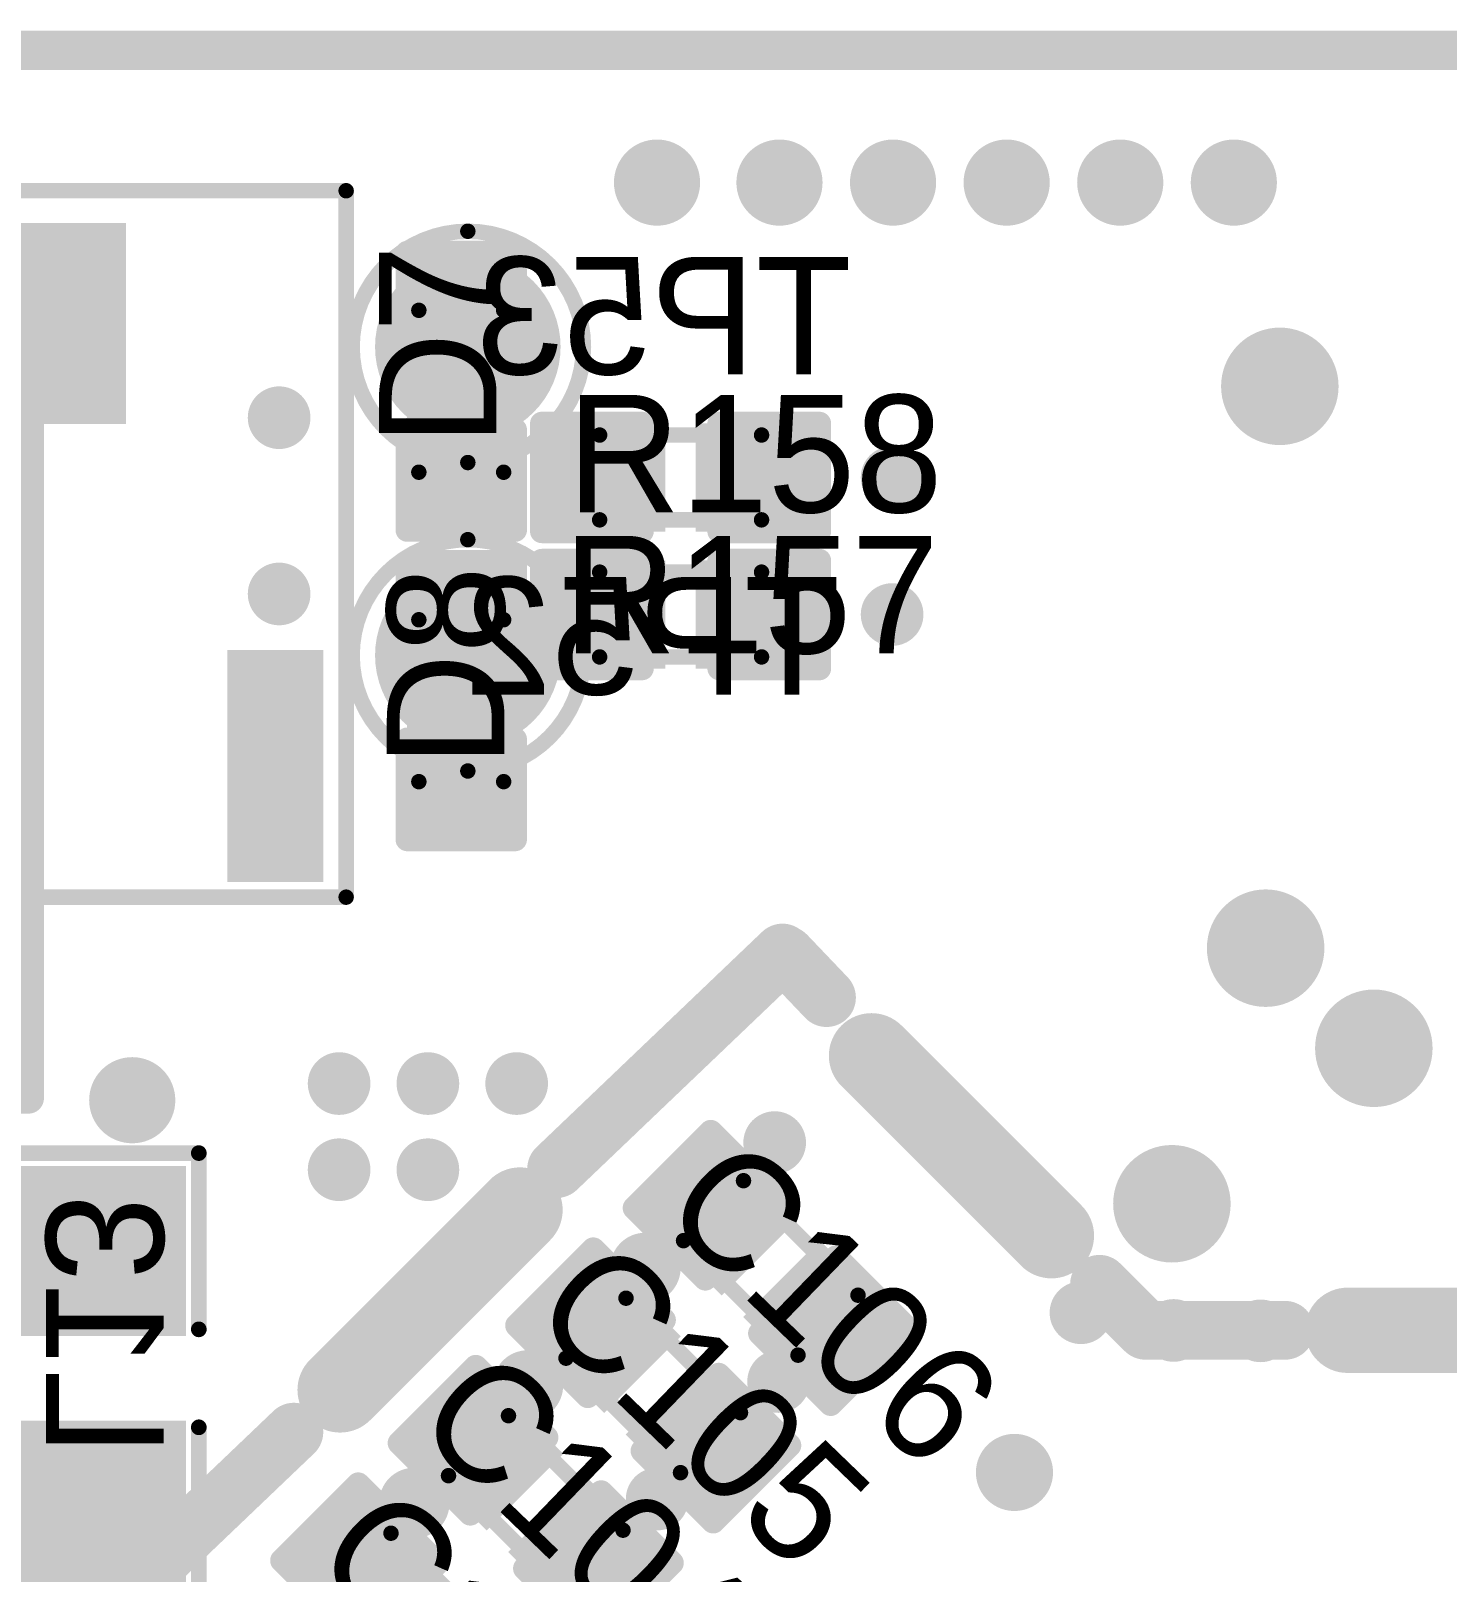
# Model space of a CAD drawing. Extents: x 722 to 1072, y 754 to 1061.
# Drawn here: x 734.93 to 744.11, y 1050.73 to 1060.73 of the extents above; entities that cross this region are included whole.
import ezdxf

# ---------------------------------------------------------------- set-up
doc = ezdxf.new("R2010")
doc.units = 0
doc.layers.get('0').update_dxf_attribs({"linetype": 'CONTINUOUS'})
for name, color, linetype in [('BOTTOMOVERLAY', 54, 'CONTINUOUS'), ('BOTTOMPASTE', 16, 'CONTINUOUS'), ('BOTTOMSOLDER', 6, 'CONTINUOUS'), ('KEEPOUTLAYER', 6, 'CONTINUOUS'), ('MECHANICAL13', 56, 'CONTINUOUS'), ('MULTILAYER', 9, 'CONTINUOUS'), ('TOPOVERLAY', 2, 'CONTINUOUS'), ('TOPPASTE', 8, 'CONTINUOUS'), ('TOPSOLDER', 216, 'CONTINUOUS'), ('VIAHOLELAYER', 16, 'CONTINUOUS')]:
    doc.layers.add(name, color=color, linetype=linetype)

# ---------------------------------------------------------------- blocks, each defined once
blk = doc.blocks.new('TESTPOINT2_B_6')
at = {"layer": 'BOTTOMOVERLAY'}
for points, const_width in [([(0.75, 0, 1), (-0.75, 0, 1)], 0.1), ([(-0.775, 0, 1), (-0.725, 0, 1)], 0.05), ([(0.725, 0, 1), (0.775, 0, 1)], 0.05)]:
    blk.add_lwpolyline(points, format="xyb", close=True, dxfattribs=dict(at, const_width=const_width))
at = {"layer": 'BOTTOMPASTE', "const_width": 0.5}
blk.add_lwpolyline([(-0.25, 0, 1), (0.25, 0, 1)], format="xyb", close=True, dxfattribs=at)
at = {"layer": 'BOTTOMSOLDER', "const_width": 0.6016}
blk.add_lwpolyline([(-0.3008, 0, 1), (0.3008, 0, 1)], format="xyb", close=True, dxfattribs=at)
blk = doc.blocks.new('TESTPOINT2_B_7')
at = {"layer": 'BOTTOMOVERLAY'}
for points, const_width in [([(0.75, 0, 1), (-0.75, 0, 1)], 0.1), ([(-0.775, 0, 1), (-0.725, 0, 1)], 0.05), ([(0.725, 0, 1), (0.775, 0, 1)], 0.05)]:
    blk.add_lwpolyline(points, format="xyb", close=True, dxfattribs=dict(at, const_width=const_width))
at = {"layer": 'BOTTOMPASTE', "const_width": 0.5}
blk.add_lwpolyline([(-0.25, 0, 1), (0.25, 0, 1)], format="xyb", close=True, dxfattribs=at)
at = {"layer": 'BOTTOMSOLDER', "const_width": 0.6016}
blk.add_lwpolyline([(-0.3008, 0, 1), (0.3008, 0, 1)], format="xyb", close=True, dxfattribs=at)
blk = doc.blocks.new('ESD_0402_83')
at = {"layer": 'MECHANICAL13', "const_width": 0.1}
for points in [[(-0.525, -0.275), (-0.525, 0.275)], [(0.525, 0.275), (-0.525, 0.275)], [(0.525, -0.275), (0.525, 0.275)], [(0.525, -0.275), (-0.525, -0.275)]]:
    blk.add_lwpolyline(points, dxfattribs=at)
at = {"layer": 'MECHANICAL13', "const_width": 0.05}
for points in [[(-0.55, 0.275, 1), (-0.5, 0.275, 1)], [(-0.55, 0.275, 1), (-0.5, 0.275, 1)], [(0.5, 0.275, 1), (0.55, 0.275, 1)], [(0.5, 0.275, 1), (0.55, 0.275, 1)], [(-0.55, -0.275, 1), (-0.5, -0.275, 1)], [(-0.55, -0.275, 1), (-0.5, -0.275, 1)], [(0.5, -0.275, 1), (0.55, -0.275, 1)], [(0.5, -0.275, 1), (0.55, -0.275, 1)]]:
    blk.add_lwpolyline(points, format="xyb", close=True, dxfattribs=at)
at = {"layer": 'TOPOVERLAY', "const_width": 0.1524}
for points in [[(-0.9001, -0.3501), (-0.9001, 0.3499)], [(-0.2501, 0.3499), (-0.9001, 0.3499)], [(0.8999, 0.3499), (0.2499, 0.3499)], [(0.8999, -0.3501), (0.8999, 0.3499)], [(-0.2501, -0.3501), (-0.9001, -0.3501)], [(0.8999, -0.3501), (0.2499, -0.3501)]]:
    blk.add_lwpolyline(points, dxfattribs=at)
at = {"layer": 'TOPOVERLAY', "const_width": 0.0762}
for points in [[(-0.9382, 0.3499, 1), (-0.862, 0.3499, 1)], [(-0.9382, 0.3499, 1), (-0.862, 0.3499, 1)], [(-0.2882, 0.3499, 1), (-0.212, 0.3499, 1)], [(0.2118, 0.3499, 1), (0.288, 0.3499, 1)], [(0.8618, 0.3499, 1), (0.938, 0.3499, 1)], [(0.8618, 0.3499, 1), (0.938, 0.3499, 1)], [(-0.9382, -0.3501, 1), (-0.862, -0.3501, 1)], [(-0.9382, -0.3501, 1), (-0.862, -0.3501, 1)], [(-0.2882, -0.3501, 1), (-0.212, -0.3501, 1)], [(0.2118, -0.3501, 1), (0.288, -0.3501, 1)], [(0.8618, -0.3501, 1), (0.938, -0.3501, 1)], [(0.8618, -0.3501, 1), (0.938, -0.3501, 1)]]:
    blk.add_lwpolyline(points, format="xyb", close=True, dxfattribs=at)
at = {"layer": 'TOPPASTE'}
for points in [[(-0.2, -0.25), (-0.2, 0.25), (-0.8, -0.25), (-0.8, 0.25)], [(0.8, -0.25), (0.8, 0.25), (0.2, -0.25), (0.2, 0.25)]]:
    blk.add_solid(points, dxfattribs=at)
at = {"layer": 'TOPSOLDER'}
for points in [[(-0.0984, -0.3516), (-0.0984, 0.3516), (-0.9016, -0.3516), (-0.9016, 0.3516)], [(0.9016, -0.3516), (0.9016, 0.3516), (0.0984, -0.3516), (0.0984, 0.3516)]]:
    blk.add_solid(points, dxfattribs=at)
blk = doc.blocks.new('ESD_0402_84')
at = {"layer": 'MECHANICAL13', "const_width": 0.1}
for points in [[(-0.525, 0.275), (0.525, 0.275)], [(-0.525, 0.275), (-0.525, -0.275)], [(0.525, 0.275), (0.525, -0.275)], [(-0.525, -0.275), (0.525, -0.275)]]:
    blk.add_lwpolyline(points, dxfattribs=at)
at = {"layer": 'MECHANICAL13', "const_width": 0.05}
for points in [[(-0.55, 0.275, 1), (-0.5, 0.275, 1)], [(-0.55, 0.275, 1), (-0.5, 0.275, 1)], [(0.5, 0.275, 1), (0.55, 0.275, 1)], [(0.5, 0.275, 1), (0.55, 0.275, 1)], [(-0.55, -0.275, 1), (-0.5, -0.275, 1)], [(-0.55, -0.275, 1), (-0.5, -0.275, 1)], [(0.5, -0.275, 1), (0.55, -0.275, 1)], [(0.5, -0.275, 1), (0.55, -0.275, 1)]]:
    blk.add_lwpolyline(points, format="xyb", close=True, dxfattribs=at)
at = {"layer": 'TOPOVERLAY', "const_width": 0.1524}
for points in [[(-0.9001, 0.3499), (-0.2501, 0.3499)], [(-0.9001, 0.3499), (-0.9001, -0.3501)], [(0.2499, 0.3499), (0.8999, 0.3499)], [(0.8999, 0.3499), (0.8999, -0.3501)], [(-0.9001, -0.3501), (-0.2501, -0.3501)], [(0.2499, -0.3501), (0.8999, -0.3501)]]:
    blk.add_lwpolyline(points, dxfattribs=at)
at = {"layer": 'TOPOVERLAY', "const_width": 0.0762}
for points in [[(-0.9382, 0.3499, 1), (-0.862, 0.3499, 1)], [(-0.9382, 0.3499, 1), (-0.862, 0.3499, 1)], [(-0.2882, 0.3499, 1), (-0.212, 0.3499, 1)], [(0.2118, 0.3499, 1), (0.288, 0.3499, 1)], [(0.8618, 0.3499, 1), (0.938, 0.3499, 1)], [(0.8618, 0.3499, 1), (0.938, 0.3499, 1)], [(-0.9382, -0.3501, 1), (-0.862, -0.3501, 1)], [(-0.9382, -0.3501, 1), (-0.862, -0.3501, 1)], [(-0.2882, -0.3501, 1), (-0.212, -0.3501, 1)], [(0.2118, -0.3501, 1), (0.288, -0.3501, 1)], [(0.8618, -0.3501, 1), (0.938, -0.3501, 1)], [(0.8618, -0.3501, 1), (0.938, -0.3501, 1)]]:
    blk.add_lwpolyline(points, format="xyb", close=True, dxfattribs=at)
at = {"layer": 'TOPPASTE'}
for points in [[(-0.2, -0.25), (-0.2, 0.25), (-0.8, -0.25), (-0.8, 0.25)], [(0.8, -0.25), (0.8, 0.25), (0.2, -0.25), (0.2, 0.25)]]:
    blk.add_solid(points, dxfattribs=at)
at = {"layer": 'TOPSOLDER'}
for points in [[(-0.0984, -0.3516), (-0.0984, 0.3516), (-0.9016, -0.3516), (-0.9016, 0.3516)], [(0.9016, -0.3516), (0.9016, 0.3516), (0.0984, -0.3516), (0.0984, 0.3516)]]:
    blk.add_solid(points, dxfattribs=at)
blk = doc.blocks.new('C_0402_91')
at = {"layer": 'MECHANICAL13', "const_width": 0.1}
for points in [[(-0.525, 0.275), (0.525, 0.275)], [(-0.525, -0.275), (-0.525, 0.275)], [(0.525, -0.275), (0.525, 0.275)], [(-0.525, -0.275), (0.525, -0.275)]]:
    blk.add_lwpolyline(points, dxfattribs=at)
at = {"layer": 'MECHANICAL13', "const_width": 0.05}
for points in [[(-0.55, 0.275, 1), (-0.5, 0.275, 1)], [(-0.55, 0.275, 1), (-0.5, 0.275, 1)], [(0.5, 0.275, 1), (0.55, 0.275, 1)], [(0.5, 0.275, 1), (0.55, 0.275, 1)], [(-0.55, -0.275, 1), (-0.5, -0.275, 1)], [(-0.55, -0.275, 1), (-0.5, -0.275, 1)], [(0.5, -0.275, 1), (0.55, -0.275, 1)], [(0.5, -0.275, 1), (0.55, -0.275, 1)]]:
    blk.add_lwpolyline(points, format="xyb", close=True, dxfattribs=at)
at = {"layer": 'TOPOVERLAY', "const_width": 0.1524}
for points in [[(-0.9001, 0.3499), (-0.2501, 0.3499)], [(-0.9001, -0.3501), (-0.9001, 0.3499)], [(0.2499, 0.3499), (0.8999, 0.3499)], [(0.8999, -0.3501), (0.8999, 0.3499)], [(-0.9001, -0.3501), (-0.2501, -0.3501)], [(0.2499, -0.3501), (0.8999, -0.3501)]]:
    blk.add_lwpolyline(points, dxfattribs=at)
at = {"layer": 'TOPOVERLAY', "const_width": 0.0762}
for points in [[(-0.9382, 0.3499, 1), (-0.862, 0.3499, 1)], [(-0.9382, 0.3499, 1), (-0.862, 0.3499, 1)], [(-0.2882, 0.3499, 1), (-0.212, 0.3499, 1)], [(0.2118, 0.3499, 1), (0.288, 0.3499, 1)], [(0.8618, 0.3499, 1), (0.938, 0.3499, 1)], [(0.8618, 0.3499, 1), (0.938, 0.3499, 1)], [(-0.9382, -0.3501, 1), (-0.862, -0.3501, 1)], [(-0.9382, -0.3501, 1), (-0.862, -0.3501, 1)], [(-0.2882, -0.3501, 1), (-0.212, -0.3501, 1)], [(0.2118, -0.3501, 1), (0.288, -0.3501, 1)], [(0.8618, -0.3501, 1), (0.938, -0.3501, 1)], [(0.8618, -0.3501, 1), (0.938, -0.3501, 1)]]:
    blk.add_lwpolyline(points, format="xyb", close=True, dxfattribs=at)
at = {"layer": 'TOPPASTE'}
for points in [[(-0.2, -0.25), (-0.2, 0.25), (-0.8, -0.25), (-0.8, 0.25)], [(0.8, -0.25), (0.8, 0.25), (0.2, -0.25), (0.2, 0.25)]]:
    blk.add_solid(points, dxfattribs=at)
at = {"layer": 'TOPSOLDER'}
for points in [[(-0.0984, -0.3516), (-0.0984, 0.3516), (-0.9016, -0.3516), (-0.9016, 0.3516)], [(0.9016, -0.3516), (0.9016, 0.3516), (0.0984, -0.3516), (0.0984, 0.3516)]]:
    blk.add_solid(points, dxfattribs=at)
blk = doc.blocks.new('C_0402_92')
at = {"layer": 'MECHANICAL13', "const_width": 0.1}
for points in [[(-0.525, -0.275), (-0.525, 0.275)], [(-0.525, 0.275), (0.525, 0.275)], [(0.525, -0.275), (0.525, 0.275)], [(-0.525, -0.275), (0.525, -0.275)]]:
    blk.add_lwpolyline(points, dxfattribs=at)
at = {"layer": 'MECHANICAL13', "const_width": 0.05}
for points in [[(-0.55, 0.275, 1), (-0.5, 0.275, 1)], [(-0.55, 0.275, 1), (-0.5, 0.275, 1)], [(0.5, 0.275, 1), (0.55, 0.275, 1)], [(0.5, 0.275, 1), (0.55, 0.275, 1)], [(-0.55, -0.275, 1), (-0.5, -0.275, 1)], [(-0.55, -0.275, 1), (-0.5, -0.275, 1)], [(0.5, -0.275, 1), (0.55, -0.275, 1)], [(0.5, -0.275, 1), (0.55, -0.275, 1)]]:
    blk.add_lwpolyline(points, format="xyb", close=True, dxfattribs=at)
at = {"layer": 'TOPOVERLAY', "const_width": 0.1524}
for points in [[(-0.9001, -0.3501), (-0.9001, 0.3499)], [(-0.9001, 0.3499), (-0.2501, 0.3499)], [(0.2499, 0.3499), (0.8999, 0.3499)], [(0.8999, -0.3501), (0.8999, 0.3499)], [(-0.9001, -0.3501), (-0.2501, -0.3501)], [(0.2499, -0.3501), (0.8999, -0.3501)]]:
    blk.add_lwpolyline(points, dxfattribs=at)
at = {"layer": 'TOPOVERLAY', "const_width": 0.0762}
for points in [[(-0.9382, 0.3499, 1), (-0.862, 0.3499, 1)], [(-0.9382, 0.3499, 1), (-0.862, 0.3499, 1)], [(-0.2882, 0.3499, 1), (-0.212, 0.3499, 1)], [(0.2118, 0.3499, 1), (0.288, 0.3499, 1)], [(0.8618, 0.3499, 1), (0.938, 0.3499, 1)], [(0.8618, 0.3499, 1), (0.938, 0.3499, 1)], [(-0.9382, -0.3501, 1), (-0.862, -0.3501, 1)], [(-0.9382, -0.3501, 1), (-0.862, -0.3501, 1)], [(-0.2882, -0.3501, 1), (-0.212, -0.3501, 1)], [(0.2118, -0.3501, 1), (0.288, -0.3501, 1)], [(0.8618, -0.3501, 1), (0.938, -0.3501, 1)], [(0.8618, -0.3501, 1), (0.938, -0.3501, 1)]]:
    blk.add_lwpolyline(points, format="xyb", close=True, dxfattribs=at)
at = {"layer": 'TOPPASTE'}
for points in [[(-0.2, -0.25), (-0.2, 0.25), (-0.8, -0.25), (-0.8, 0.25)], [(0.8, -0.25), (0.8, 0.25), (0.2, -0.25), (0.2, 0.25)]]:
    blk.add_solid(points, dxfattribs=at)
at = {"layer": 'TOPSOLDER'}
for points in [[(-0.0984, -0.3516), (-0.0984, 0.3516), (-0.9016, -0.3516), (-0.9016, 0.3516)], [(0.9016, -0.3516), (0.9016, 0.3516), (0.0984, -0.3516), (0.0984, 0.3516)]]:
    blk.add_solid(points, dxfattribs=at)
blk = doc.blocks.new('C_0402_93')
at = {"layer": 'MECHANICAL13', "const_width": 0.1}
for points in [[(-0.525, 0.275), (0.525, 0.275)], [(-0.525, -0.275), (-0.525, 0.275)], [(0.525, -0.275), (0.525, 0.275)], [(-0.525, -0.275), (0.525, -0.275)]]:
    blk.add_lwpolyline(points, dxfattribs=at)
at = {"layer": 'MECHANICAL13', "const_width": 0.05}
for points in [[(-0.55, 0.275, 1), (-0.5, 0.275, 1)], [(-0.55, 0.275, 1), (-0.5, 0.275, 1)], [(0.5, 0.275, 1), (0.55, 0.275, 1)], [(0.5, 0.275, 1), (0.55, 0.275, 1)], [(-0.55, -0.275, 1), (-0.5, -0.275, 1)], [(-0.55, -0.275, 1), (-0.5, -0.275, 1)], [(0.5, -0.275, 1), (0.55, -0.275, 1)], [(0.5, -0.275, 1), (0.55, -0.275, 1)]]:
    blk.add_lwpolyline(points, format="xyb", close=True, dxfattribs=at)
at = {"layer": 'TOPOVERLAY', "const_width": 0.1524}
for points in [[(-0.9001, 0.3499), (-0.2501, 0.3499)], [(-0.9001, -0.3501), (-0.9001, 0.3499)], [(0.2499, 0.3499), (0.8999, 0.3499)], [(0.8999, -0.3501), (0.8999, 0.3499)], [(-0.9001, -0.3501), (-0.2501, -0.3501)], [(0.2499, -0.3501), (0.8999, -0.3501)]]:
    blk.add_lwpolyline(points, dxfattribs=at)
at = {"layer": 'TOPOVERLAY', "const_width": 0.0762}
for points in [[(-0.9382, 0.3499, 1), (-0.862, 0.3499, 1)], [(-0.9382, 0.3499, 1), (-0.862, 0.3499, 1)], [(-0.2882, 0.3499, 1), (-0.212, 0.3499, 1)], [(0.2118, 0.3499, 1), (0.288, 0.3499, 1)], [(0.8618, 0.3499, 1), (0.938, 0.3499, 1)], [(0.8618, 0.3499, 1), (0.938, 0.3499, 1)], [(-0.9382, -0.3501, 1), (-0.862, -0.3501, 1)], [(-0.9382, -0.3501, 1), (-0.862, -0.3501, 1)], [(-0.2882, -0.3501, 1), (-0.212, -0.3501, 1)], [(0.2118, -0.3501, 1), (0.288, -0.3501, 1)], [(0.8618, -0.3501, 1), (0.938, -0.3501, 1)], [(0.8618, -0.3501, 1), (0.938, -0.3501, 1)]]:
    blk.add_lwpolyline(points, format="xyb", close=True, dxfattribs=at)
at = {"layer": 'TOPPASTE'}
for points in [[(-0.2, -0.25), (-0.2, 0.25), (-0.8, -0.25), (-0.8, 0.25)], [(0.8, -0.25), (0.8, 0.25), (0.2, -0.25), (0.2, 0.25)]]:
    blk.add_solid(points, dxfattribs=at)
at = {"layer": 'TOPSOLDER'}
for points in [[(-0.0984, -0.3516), (-0.0984, 0.3516), (-0.9016, -0.3516), (-0.9016, 0.3516)], [(0.9016, -0.3516), (0.9016, 0.3516), (0.0984, -0.3516), (0.0984, 0.3516)]]:
    blk.add_solid(points, dxfattribs=at)
blk = doc.blocks.new('C_0402_94')
at = {"layer": 'MECHANICAL13', "const_width": 0.1}
for points in [[(-0.525, -0.275), (-0.525, 0.275)], [(-0.525, 0.275), (0.525, 0.275)], [(0.525, -0.275), (0.525, 0.275)], [(-0.525, -0.275), (0.525, -0.275)]]:
    blk.add_lwpolyline(points, dxfattribs=at)
at = {"layer": 'MECHANICAL13', "const_width": 0.05}
for points in [[(-0.55, 0.275, 1), (-0.5, 0.275, 1)], [(-0.55, 0.275, 1), (-0.5, 0.275, 1)], [(0.5, 0.275, 1), (0.55, 0.275, 1)], [(0.5, 0.275, 1), (0.55, 0.275, 1)], [(-0.55, -0.275, 1), (-0.5, -0.275, 1)], [(-0.55, -0.275, 1), (-0.5, -0.275, 1)], [(0.5, -0.275, 1), (0.55, -0.275, 1)], [(0.5, -0.275, 1), (0.55, -0.275, 1)]]:
    blk.add_lwpolyline(points, format="xyb", close=True, dxfattribs=at)
at = {"layer": 'TOPOVERLAY', "const_width": 0.1524}
for points in [[(-0.9001, -0.3501), (-0.9001, 0.3499)], [(-0.9001, 0.3499), (-0.2501, 0.3499)], [(0.2499, 0.3499), (0.8999, 0.3499)], [(0.8999, -0.3501), (0.8999, 0.3499)], [(-0.9001, -0.3501), (-0.2501, -0.3501)], [(0.2499, -0.3501), (0.8999, -0.3501)]]:
    blk.add_lwpolyline(points, dxfattribs=at)
at = {"layer": 'TOPOVERLAY', "const_width": 0.0762}
for points in [[(-0.9382, 0.3499, 1), (-0.862, 0.3499, 1)], [(-0.9382, 0.3499, 1), (-0.862, 0.3499, 1)], [(-0.2882, 0.3499, 1), (-0.212, 0.3499, 1)], [(0.2118, 0.3499, 1), (0.288, 0.3499, 1)], [(0.8618, 0.3499, 1), (0.938, 0.3499, 1)], [(0.8618, 0.3499, 1), (0.938, 0.3499, 1)], [(-0.9382, -0.3501, 1), (-0.862, -0.3501, 1)], [(-0.9382, -0.3501, 1), (-0.862, -0.3501, 1)], [(-0.2882, -0.3501, 1), (-0.212, -0.3501, 1)], [(0.2118, -0.3501, 1), (0.288, -0.3501, 1)], [(0.8618, -0.3501, 1), (0.938, -0.3501, 1)], [(0.8618, -0.3501, 1), (0.938, -0.3501, 1)]]:
    blk.add_lwpolyline(points, format="xyb", close=True, dxfattribs=at)
at = {"layer": 'TOPPASTE'}
for points in [[(-0.2, -0.25), (-0.2, 0.25), (-0.8, -0.25), (-0.8, 0.25)], [(0.8, -0.25), (0.8, 0.25), (0.2, -0.25), (0.2, 0.25)]]:
    blk.add_solid(points, dxfattribs=at)
at = {"layer": 'TOPSOLDER'}
for points in [[(-0.0984, -0.3516), (-0.0984, 0.3516), (-0.9016, -0.3516), (-0.9016, 0.3516)], [(0.9016, -0.3516), (0.9016, 0.3516), (0.0984, -0.3516), (0.0984, 0.3516)]]:
    blk.add_solid(points, dxfattribs=at)
blk = doc.blocks.new('FPC_CON8_KYOCERA_207')
at = {"layer": 'TOPOVERLAY'}
for points, const_width in [([(-2.286, 3.429), (-2.286, -3.429)], 0.1), ([(-2.286, 3.429), (2.295, 3.429)], 0.1), ([(2.295, 3.429), (2.295, -3.429)], 0.1), ([(2.45, 1.778), (2.831, 1.778)], 0.254), ([(-2.286, -3.429), (2.295, -3.429)], 0.1)]:
    blk.add_lwpolyline(points, dxfattribs=dict(at, const_width=const_width))
for points, const_width in [([(-2.311, 3.429, 1), (-2.261, 3.429, 1)], 0.05), ([(-2.311, 3.429, 1), (-2.261, 3.429, 1)], 0.05), ([(2.27, 3.429, 1), (2.32, 3.429, 1)], 0.05), ([(2.27, 3.429, 1), (2.32, 3.429, 1)], 0.05), ([(2.3865, 1.778, 1), (2.5135, 1.778, 1)], 0.127), ([(2.7675, 1.778, 1), (2.8945, 1.778, 1)], 0.127), ([(-2.311, -3.429, 1), (-2.261, -3.429, 1)], 0.05), ([(-2.311, -3.429, 1), (-2.261, -3.429, 1)], 0.05), ([(2.27, -3.429, 1), (2.32, -3.429, 1)], 0.05), ([(2.27, -3.429, 1), (2.32, -3.429, 1)], 0.05)]:
    blk.add_lwpolyline(points, format="xyb", close=True, dxfattribs=dict(at, const_width=const_width))
at = {"layer": 'TOPPASTE'}
for points in [[(-2.085, 3.18), (-2.085, 2.76), (-0.785, 3.18), (-0.785, 2.76)], [(1.985, 1.6), (1.985, 1.9), (0.885, 1.6), (0.885, 1.9)], [(1.985, 1.1), (1.985, 1.4), (0.885, 1.1), (0.885, 1.4)], [(1.985, 0.6), (1.985, 0.9), (0.885, 0.6), (0.885, 0.9)], [(1.985, 0.1), (1.985, 0.4), (0.885, 0.1), (0.885, 0.4)], [(1.985, -0.4), (1.985, -0.1), (0.885, -0.4), (0.885, -0.1)], [(1.985, -0.9), (1.985, -0.6), (0.885, -0.9), (0.885, -0.6)], [(1.985, -1.4), (1.985, -1.1), (0.885, -1.4), (0.885, -1.1)], [(1.985, -1.9), (1.985, -1.6), (0.885, -1.9), (0.885, -1.6)], [(-2.085, -2.76), (-2.085, -3.18), (-0.785, -2.76), (-0.785, -3.18)]]:
    blk.add_solid(points, dxfattribs=at)
at = {"layer": 'TOPSOLDER'}
for points in [[(-2.1866, 3.2816), (-2.1866, 2.6584), (-0.6834, 3.2816), (-0.6834, 2.6584)], [(2.0866, 1.4984), (2.0866, 2.0016), (0.7834, 1.4984), (0.7834, 2.0016)], [(2.0866, 0.9984), (2.0866, 1.5016), (0.7834, 0.9984), (0.7834, 1.5016)], [(2.0866, 0.4984), (2.0866, 1.0016), (0.7834, 0.4984), (0.7834, 1.0016)], [(2.0866, -0.0016), (2.0866, 0.5016), (0.7834, -0.0016), (0.7834, 0.5016)], [(2.0866, -0.5016), (2.0866, 0.0016), (0.7834, -0.5016), (0.7834, 0.0016)], [(2.0866, -1.0016), (2.0866, -0.4984), (0.7834, -1.0016), (0.7834, -0.4984)], [(2.0866, -1.5016), (2.0866, -0.9984), (0.7834, -1.5016), (0.7834, -0.9984)], [(2.0866, -2.0016), (2.0866, -1.4984), (0.7834, -2.0016), (0.7834, -1.4984)], [(-2.1866, -2.6584), (-2.1866, -3.2816), (-0.6834, -2.6584), (-0.6834, -3.2816)]]:
    blk.add_solid(points, dxfattribs=at)
blk = doc.blocks.new('L_0603_B_211')
at = {"layer": 'BOTTOMOVERLAY', "const_width": 0.1016}
for points in [[(-1.4605, 0.635), (-0.3175, 0.635)], [(-1.4605, 0.635), (-1.4605, -0.635)], [(0.3175, 0.635), (1.4605, 0.635)], [(1.4605, 0.635), (1.4605, -0.635)], [(-1.4605, -0.635), (-0.3175, -0.635)], [(0.3175, -0.635), (1.4605, -0.635)]]:
    blk.add_lwpolyline(points, dxfattribs=at)
at = {"layer": 'BOTTOMOVERLAY', "const_width": 0.0508}
for points in [[(-1.4859, 0.635, 1), (-1.4351, 0.635, 1)], [(-1.4859, 0.635, 1), (-1.4351, 0.635, 1)], [(-0.3429, 0.635, 1), (-0.2921, 0.635, 1)], [(0.2921, 0.635, 1), (0.3429, 0.635, 1)], [(1.4351, 0.635, 1), (1.4859, 0.635, 1)], [(1.4351, 0.635, 1), (1.4859, 0.635, 1)], [(-1.4859, -0.635, 1), (-1.4351, -0.635, 1)], [(-1.4859, -0.635, 1), (-1.4351, -0.635, 1)], [(-0.3429, -0.635, 1), (-0.2921, -0.635, 1)], [(0.2921, -0.635, 1), (0.3429, -0.635, 1)], [(1.4351, -0.635, 1), (1.4859, -0.635, 1)], [(1.4351, -0.635, 1), (1.4859, -0.635, 1)]]:
    blk.add_lwpolyline(points, format="xyb", close=True, dxfattribs=at)
at = {"layer": 'BOTTOMPASTE'}
for points in [[(-1.2755, -0.45), (-0.3755, -0.45), (-1.2755, 0.45), (-0.3755, 0.45)], [(0.3755, -0.45), (1.2755, -0.45), (0.3755, 0.45), (1.2755, 0.45)]]:
    blk.add_solid(points, dxfattribs=at)
at = {"layer": 'BOTTOMSOLDER'}
for points in [[(-1.3771, -0.5516), (-0.2739, -0.5516), (-1.3771, 0.5516), (-0.2739, 0.5516)], [(0.2739, -0.5516), (1.3771, -0.5516), (0.2739, 0.5516), (1.3771, 0.5516)]]:
    blk.add_solid(points, dxfattribs=at)
blk = doc.blocks.new('CD32_B_213')
at = {"layer": 'BOTTOMOVERLAY', "const_width": 0.2}
for points in [[(-2.35, 2.4), (-2.35, -2.4)], [(2.35, 2.4), (-2.35, 2.4)], [(2.35, 2.4), (2.35, -2.4)], [(2.35, -2.4), (-2.35, -2.4)]]:
    blk.add_lwpolyline(points, dxfattribs=at)
at = {"layer": 'BOTTOMOVERLAY', "const_width": 0.1}
for points in [[(-2.4, 2.4, 1), (-2.3, 2.4, 1)], [(-2.4, 2.4, 1), (-2.3, 2.4, 1)], [(2.3, 2.4, 1), (2.4, 2.4, 1)], [(2.3, 2.4, 1), (2.4, 2.4, 1)], [(-2.4, -2.4, 1), (-2.3, -2.4, 1)], [(-2.4, -2.4, 1), (-2.3, -2.4, 1)], [(2.3, -2.4, 1), (2.4, -2.4, 1)], [(2.3, -2.4, 1), (2.4, -2.4, 1)]]:
    blk.add_lwpolyline(points, format="xyb", close=True, dxfattribs=at)
at = {"layer": 'BOTTOMPASTE'}
for points in [[(-2.1, 2.2), (-2.1, -2.2), (-0.8, 2.2), (-0.8, -2.2)], [(0.8, 2.2), (0.8, -2.2), (2.1, 2.2), (2.1, -2.2)]]:
    blk.add_solid(points, dxfattribs=at)
at = {"layer": 'BOTTOMSOLDER'}
for points in [[(-2.2016, 2.3016), (-2.2016, -2.3016), (-0.6984, 2.3016), (-0.6984, -2.3016)], [(0.6984, 2.3016), (0.6984, -2.3016), (2.2016, 2.3016), (2.2016, -2.3016)]]:
    blk.add_solid(points, dxfattribs=at)
at = {"layer": 'MECHANICAL13', "const_width": 0.1}
blk.add_lwpolyline([(-1.925, 2.1), (-1.925, -2.1)], dxfattribs=at)
at = {"layer": 'MECHANICAL13', "const_width": 0.05}
for points in [[(-1.95, 2.1, 1), (-1.9, 2.1, 1)], [(-1.95, -2.1, 1), (-1.9, -2.1, 1)]]:
    blk.add_lwpolyline(points, format="xyb", close=True, dxfattribs=at)
blk = doc.blocks.new('R_0402_226')
at = {"layer": 'MECHANICAL13', "const_width": 0.1}
for points in [[(-0.525, 0.275), (0.525, 0.275)], [(-0.525, -0.275), (-0.525, 0.275)], [(0.525, -0.275), (0.525, 0.275)], [(-0.525, -0.275), (0.525, -0.275)]]:
    blk.add_lwpolyline(points, dxfattribs=at)
at = {"layer": 'MECHANICAL13', "const_width": 0.05}
for points in [[(-0.55, 0.275, 1), (-0.5, 0.275, 1)], [(-0.55, 0.275, 1), (-0.5, 0.275, 1)], [(0.5, 0.275, 1), (0.55, 0.275, 1)], [(0.5, 0.275, 1), (0.55, 0.275, 1)], [(-0.55, -0.275, 1), (-0.5, -0.275, 1)], [(-0.55, -0.275, 1), (-0.5, -0.275, 1)], [(0.5, -0.275, 1), (0.55, -0.275, 1)], [(0.5, -0.275, 1), (0.55, -0.275, 1)]]:
    blk.add_lwpolyline(points, format="xyb", close=True, dxfattribs=at)
at = {"layer": 'TOPOVERLAY', "const_width": 0.1524}
for points in [[(-0.9001, 0.3499), (-0.2501, 0.3499)], [(-0.9001, -0.3501), (-0.9001, 0.3499)], [(0.2499, 0.3499), (0.8999, 0.3499)], [(0.8999, -0.3501), (0.8999, 0.3499)], [(-0.9001, -0.3501), (-0.2501, -0.3501)], [(0.2499, -0.3501), (0.8999, -0.3501)]]:
    blk.add_lwpolyline(points, dxfattribs=at)
at = {"layer": 'TOPOVERLAY', "const_width": 0.0762}
for points in [[(-0.9382, 0.3499, 1), (-0.862, 0.3499, 1)], [(-0.9382, 0.3499, 1), (-0.862, 0.3499, 1)], [(-0.2882, 0.3499, 1), (-0.212, 0.3499, 1)], [(0.2118, 0.3499, 1), (0.288, 0.3499, 1)], [(0.8618, 0.3499, 1), (0.938, 0.3499, 1)], [(0.8618, 0.3499, 1), (0.938, 0.3499, 1)], [(-0.9382, -0.3501, 1), (-0.862, -0.3501, 1)], [(-0.9382, -0.3501, 1), (-0.862, -0.3501, 1)], [(-0.2882, -0.3501, 1), (-0.212, -0.3501, 1)], [(0.2118, -0.3501, 1), (0.288, -0.3501, 1)], [(0.8618, -0.3501, 1), (0.938, -0.3501, 1)], [(0.8618, -0.3501, 1), (0.938, -0.3501, 1)]]:
    blk.add_lwpolyline(points, format="xyb", close=True, dxfattribs=at)
at = {"layer": 'TOPPASTE'}
for points in [[(-0.2, -0.25), (-0.2, 0.25), (-0.8, -0.25), (-0.8, 0.25)], [(0.8, -0.25), (0.8, 0.25), (0.2, -0.25), (0.2, 0.25)]]:
    blk.add_solid(points, dxfattribs=at)
at = {"layer": 'TOPSOLDER'}
for points in [[(-0.0984, -0.3516), (-0.0984, 0.3516), (-0.9016, -0.3516), (-0.9016, 0.3516)], [(0.9016, -0.3516), (0.9016, 0.3516), (0.0984, -0.3516), (0.0984, 0.3516)]]:
    blk.add_solid(points, dxfattribs=at)
blk = doc.blocks.new('R_0402_227')
at = {"layer": 'MECHANICAL13', "const_width": 0.1}
for points in [[(-0.525, -0.275), (-0.525, 0.275)], [(-0.525, 0.275), (0.525, 0.275)], [(0.525, -0.275), (0.525, 0.275)], [(-0.525, -0.275), (0.525, -0.275)]]:
    blk.add_lwpolyline(points, dxfattribs=at)
at = {"layer": 'MECHANICAL13', "const_width": 0.05}
for points in [[(-0.55, 0.275, 1), (-0.5, 0.275, 1)], [(-0.55, 0.275, 1), (-0.5, 0.275, 1)], [(0.5, 0.275, 1), (0.55, 0.275, 1)], [(0.5, 0.275, 1), (0.55, 0.275, 1)], [(-0.55, -0.275, 1), (-0.5, -0.275, 1)], [(-0.55, -0.275, 1), (-0.5, -0.275, 1)], [(0.5, -0.275, 1), (0.55, -0.275, 1)], [(0.5, -0.275, 1), (0.55, -0.275, 1)]]:
    blk.add_lwpolyline(points, format="xyb", close=True, dxfattribs=at)
at = {"layer": 'TOPOVERLAY', "const_width": 0.1524}
for points in [[(-0.9001, -0.3501), (-0.9001, 0.3499)], [(-0.9001, 0.3499), (-0.2501, 0.3499)], [(0.2499, 0.3499), (0.8999, 0.3499)], [(0.8999, -0.3501), (0.8999, 0.3499)], [(-0.9001, -0.3501), (-0.2501, -0.3501)], [(0.2499, -0.3501), (0.8999, -0.3501)]]:
    blk.add_lwpolyline(points, dxfattribs=at)
at = {"layer": 'TOPOVERLAY', "const_width": 0.0762}
for points in [[(-0.9382, 0.3499, 1), (-0.862, 0.3499, 1)], [(-0.9382, 0.3499, 1), (-0.862, 0.3499, 1)], [(-0.2882, 0.3499, 1), (-0.212, 0.3499, 1)], [(0.2118, 0.3499, 1), (0.288, 0.3499, 1)], [(0.8618, 0.3499, 1), (0.938, 0.3499, 1)], [(0.8618, 0.3499, 1), (0.938, 0.3499, 1)], [(-0.9382, -0.3501, 1), (-0.862, -0.3501, 1)], [(-0.9382, -0.3501, 1), (-0.862, -0.3501, 1)], [(-0.2882, -0.3501, 1), (-0.212, -0.3501, 1)], [(0.2118, -0.3501, 1), (0.288, -0.3501, 1)], [(0.8618, -0.3501, 1), (0.938, -0.3501, 1)], [(0.8618, -0.3501, 1), (0.938, -0.3501, 1)]]:
    blk.add_lwpolyline(points, format="xyb", close=True, dxfattribs=at)
at = {"layer": 'TOPPASTE'}
for points in [[(-0.2, -0.25), (-0.2, 0.25), (-0.8, -0.25), (-0.8, 0.25)], [(0.8, -0.25), (0.8, 0.25), (0.2, -0.25), (0.2, 0.25)]]:
    blk.add_solid(points, dxfattribs=at)
at = {"layer": 'TOPSOLDER'}
for points in [[(-0.0984, -0.3516), (-0.0984, 0.3516), (-0.9016, -0.3516), (-0.9016, 0.3516)], [(0.9016, -0.3516), (0.9016, 0.3516), (0.0984, -0.3516), (0.0984, 0.3516)]]:
    blk.add_solid(points, dxfattribs=at)
blk = doc.blocks.new('FBGA96C80P9X13_283')
at = {"layer": 'TOPOVERLAY'}
for points, const_width in [([(-5.125, 7.3997, 1), (-5.3754, 7.3997, 1)], 0.2499), ([(-5.4379, 7.3997, 1), (-5.313, 7.3997, 1)], 0.125), ([(-5.1875, 7.3997, 1), (-5.0625, 7.3997, 1)], 0.125)]:
    blk.add_lwpolyline(points, format="xyb", close=True, dxfattribs=dict(at, const_width=const_width))

msp = doc.modelspace()

# ---------------------------------------------------------------- linework, layer by layer
at = {"layer": 'KEEPOUTLAYER', "const_width": 0.254}
msp.add_lwpolyline([(726.1627, 1060.5986), (809.5627, 1060.5986)], dxfattribs=at)
at = {"layer": 'MULTILAYER'}
for points, const_width in [([(738.85, 1059.7414, 1), (739.1294, 1059.7414, 1)], 0.2794), ([(739.644, 1059.7414, 1), (739.9234, 1059.7414, 1)], 0.2794), ([(740.3806, 1059.7414, 1), (740.66, 1059.7414, 1)], 0.2794), ([(741.1172, 1059.7414, 1), (741.3966, 1059.7414, 1)], 0.2794), ([(741.8538, 1059.7414, 1), (742.1332, 1059.7414, 1)], 0.2794), ([(742.5904, 1059.7414, 1), (742.8698, 1059.7414, 1)], 0.2794), ([(742.8378, 1058.4202, 1), (743.2188, 1058.4202, 1)], 0.381), ([(736.4375, 1058.2168, 1), (736.6407, 1058.2168, 1)], 0.2032), ([(740.4125, 1057.8294, 1), (740.6157, 1057.8294, 1)], 0.2032), ([(736.4375, 1057.0738, 1), (736.6407, 1057.0738, 1)], 0.2032), ([(740.4125, 1056.9404, 1), (740.6157, 1056.9404, 1)], 0.2032), ([(742.7459, 1054.7769, 1), (743.1269, 1054.7769, 1)], 0.381), ([(743.4474, 1054.1276, 1), (743.8284, 1054.1276, 1)], 0.381), ([(735.4468, 1053.7908, 1), (735.7262, 1053.7908, 1)], 0.2794), ([(736.8265, 1053.8988, 1), (737.0297, 1053.8988, 1)], 0.2032), ([(737.4022, 1053.8988, 1), (737.6054, 1053.8988, 1)], 0.2032), ([(737.9779, 1053.8988, 1), (738.1811, 1053.8988, 1)], 0.2032), ([(739.651, 1053.516, 1), (739.8542, 1053.516, 1)], 0.2032), ([(736.8265, 1053.34, 1), (737.0297, 1053.34, 1)], 0.2032), ([(737.4022, 1053.34, 1), (737.6054, 1053.34, 1)], 0.2032), ([(742.138, 1053.1194, 1), (742.519, 1053.1194, 1)], 0.381), ([(738.8001, 1052.7032, 1), (739.0287, 1052.7032, 1)], 0.2286), ([(741.6372, 1052.4127, 1), (741.8404, 1052.4127, 1)], 0.2032), ([(742.2381, 1052.2978, 1), (742.4413, 1052.2978, 1)], 0.2032), ([(742.8017, 1052.2953, 1), (743.0049, 1052.2953, 1)], 0.2032), ([(738.0381, 1051.9412, 1), (738.2667, 1051.9412, 1)], 0.2286), ([(739.6764, 1051.9666, 1), (739.8796, 1051.9666, 1)], 0.2032), ([(737.3015, 1051.1792, 1), (737.5301, 1051.1792, 1)], 0.2286), ([(738.889, 1051.2046, 1), (739.0922, 1051.2046, 1)], 0.2032)]:
    msp.add_lwpolyline(points, format="xyb", close=True, dxfattribs=dict(at, const_width=const_width))
at = {"layer": 'TOPOVERLAY', "const_width": 0.381}
for points in [[(738.3387, 1053.3473), (739.8031, 1054.7454)], [(739.827, 1054.7306), (740.0888, 1054.4563)], [(741.859, 1052.597), (742.1571, 1052.2988)], [(742.1571, 1052.2988), (743.0627, 1052.2988)], [(732.5983, 1047.7847), (736.6347, 1051.6384)]]:
    msp.add_lwpolyline(points, dxfattribs=at)
at = {"layer": 'TOPOVERLAY', "const_width": 0.1905}
for points in [[(739.7078, 1054.7454, 1), (739.8983, 1054.7454, 1)], [(739.7317, 1054.7306, 1), (739.9222, 1054.7306, 1)], [(739.9935, 1054.4563, 1), (740.184, 1054.4563, 1)], [(738.2435, 1053.3473, 1), (738.434, 1053.3473, 1)], [(741.7637, 1052.597, 1), (741.9542, 1052.597, 1)], [(742.0619, 1052.2988, 1), (742.2524, 1052.2988, 1)], [(742.0619, 1052.2988, 1), (742.2524, 1052.2988, 1)], [(742.9675, 1052.2988, 1), (743.158, 1052.2988, 1)], [(736.5395, 1051.6384, 1), (736.73, 1051.6384, 1)]]:
    msp.add_lwpolyline(points, format="xyb", close=True, dxfattribs=at)
at = {"layer": 'TOPPASTE', "const_width": 0.35}
for points in [[(740.3805, 1054.0789), (741.5472, 1052.9121)], [(738.1013, 1053.0789), (736.9346, 1051.9121)], [(743.4677, 1052.2988), (745.5177, 1052.2988)]]:
    msp.add_lwpolyline(points, dxfattribs=at)
at = {"layer": 'TOPPASTE', "const_width": 0.175}
for points in [[(740.293, 1054.0789, 1), (740.468, 1054.0789, 1)], [(738.0138, 1053.0789, 1), (738.1888, 1053.0789, 1)], [(741.4597, 1052.9121, 1), (741.6347, 1052.9121, 1)], [(743.3802, 1052.2988, 1), (743.5552, 1052.2988, 1)], [(736.8471, 1051.9121, 1), (737.0221, 1051.9121, 1)]]:
    msp.add_lwpolyline(points, format="xyb", close=True, dxfattribs=at)
at = {"layer": 'TOPSOLDER', "const_width": 0.5532}
for points in [[(740.3805, 1054.0789), (741.5472, 1052.9121)], [(738.1013, 1053.0789), (736.9346, 1051.9121)], [(743.4677, 1052.2988), (745.5177, 1052.2988)]]:
    msp.add_lwpolyline(points, dxfattribs=at)
at = {"layer": 'TOPSOLDER', "const_width": 0.2766}
for points in [[(740.2422, 1054.0789, 1), (740.5188, 1054.0789, 1)], [(737.963, 1053.0789, 1), (738.2396, 1053.0789, 1)], [(741.4089, 1052.9121, 1), (741.6855, 1052.9121, 1)], [(743.3294, 1052.2988, 1), (743.606, 1052.2988, 1)], [(736.7963, 1051.9121, 1), (737.0729, 1051.9121, 1)]]:
    msp.add_lwpolyline(points, format="xyb", close=True, dxfattribs=at)
at = {"layer": 'VIAHOLELAYER'}
for points, const_width in [([(738.9135, 1059.7414, 1), (739.0659, 1059.7414, 1)], 0.1524), ([(739.7075, 1059.7414, 1), (739.8599, 1059.7414, 1)], 0.1524), ([(740.4441, 1059.7414, 1), (740.5965, 1059.7414, 1)], 0.1524), ([(741.1807, 1059.7414, 1), (741.3331, 1059.7414, 1)], 0.1524), ([(741.9173, 1059.7414, 1), (742.0697, 1059.7414, 1)], 0.1524), ([(742.6539, 1059.7414, 1), (742.8063, 1059.7414, 1)], 0.1524), ([(742.914, 1058.4202, 1), (743.1426, 1058.4202, 1)], 0.2286), ([(736.4883, 1058.2168, 1), (736.5899, 1058.2168, 1)], 0.1016), ([(740.4633, 1057.8294, 1), (740.5649, 1057.8294, 1)], 0.1016), ([(736.4883, 1057.0738, 1), (736.5899, 1057.0738, 1)], 0.1016), ([(740.4633, 1056.9404, 1), (740.5649, 1056.9404, 1)], 0.1016), ([(742.8221, 1054.7769, 1), (743.0507, 1054.7769, 1)], 0.2286), ([(743.5236, 1054.1276, 1), (743.7522, 1054.1276, 1)], 0.2286), ([(735.5103, 1053.7908, 1), (735.6627, 1053.7908, 1)], 0.1524), ([(736.8773, 1053.8988, 1), (736.9789, 1053.8988, 1)], 0.1016), ([(737.453, 1053.8988, 1), (737.5546, 1053.8988, 1)], 0.1016), ([(738.0287, 1053.8988, 1), (738.1303, 1053.8988, 1)], 0.1016), ([(739.7018, 1053.516, 1), (739.8034, 1053.516, 1)], 0.1016), ([(736.8773, 1053.34, 1), (736.9789, 1053.34, 1)], 0.1016), ([(737.453, 1053.34, 1), (737.5546, 1053.34, 1)], 0.1016), ([(742.2142, 1053.1194, 1), (742.4428, 1053.1194, 1)], 0.2286), ([(738.8509, 1052.7032, 1), (738.9779, 1052.7032, 1)], 0.127), ([(741.688, 1052.4127, 1), (741.7896, 1052.4127, 1)], 0.1016), ([(742.2889, 1052.2978, 1), (742.3905, 1052.2978, 1)], 0.1016), ([(742.8525, 1052.2953, 1), (742.9541, 1052.2953, 1)], 0.1016), ([(738.0889, 1051.9412, 1), (738.2159, 1051.9412, 1)], 0.127), ([(739.7272, 1051.9666, 1), (739.8288, 1051.9666, 1)], 0.1016), ([(737.3523, 1051.1792, 1), (737.4793, 1051.1792, 1)], 0.127), ([(738.9398, 1051.2046, 1), (739.0414, 1051.2046, 1)], 0.1016)]:
    msp.add_lwpolyline(points, format="xyb", close=True, dxfattribs=dict(at, const_width=const_width))

# ---------------------------------------------------------------- block references
for name, p, rotation in [('FPC_CON8_KYOCERA_207', (733.5447, 1057.3936), 90), ('TESTPOINT2_B_6', (737.7627, 1058.6758), 270), ('ESD_0402_84', (737.7201, 1058.3882), 90), ('CD32_B_213', (732.5639, 1056.2038), 180), ('R_0402_227', (739.1425, 1057.8294), 360), ('TESTPOINT2_B_7', (737.7627, 1056.6758), 270), ('ESD_0402_83', (737.7201, 1056.3816), 270), ('R_0402_226', (739.1425, 1056.9404), 360), ('C_0402_94', (739.7272, 1052.7032), 315), ('L_0603_B_211', (735.3833, 1051.9874), 90), ('C_0402_93', (738.9652, 1051.9412), 315), ('C_0402_92', (738.2032, 1051.1792), 315), ('FBGA96C80P9X13_283', (739.7877, 1042.4322), 315), ('C_0402_91', (737.4412, 1050.4172), 315)]:
    msp.add_blockref(name, p, dxfattribs=dict(rotation=rotation))

# ---------------------------------------------------------------- texts
at = {"layer": 'BOTTOMOVERLAY', "text_generation_flag": 2}
for s, p in [('TP53', (740.2519, 1058.498)), ('TP52', (740.1757, 1056.4218))]:
    msp.add_text(s, height=0.762, dxfattribs=at).set_placement(p)
msp.add_text('L13', height=0.762, rotation=270, dxfattribs=at).set_placement((735.0277, 1051.4816))
at = {"layer": 'TOPOVERLAY'}
for s, rotation, p in [('D7', 90, (737.9487, 1058.0348)), ('D8', 90, (737.9995, 1055.952)), ('C106', 316, (738.9901, 1053.0564)), ('C105', 316, (738.1471, 1052.396)), ('C104', 316, (737.3899, 1051.6848)), ('C103', 316, (736.7295, 1050.7958))]:
    msp.add_text(s, height=0.762, rotation=rotation, dxfattribs=at).set_placement(p)
for s, p in [('R158', (738.4059, 1057.603)), ('R157', (738.3805, 1056.6886))]:
    msp.add_text(s, height=0.762, dxfattribs=at).set_placement(p)

doc.saveas('drawing.dxf')
